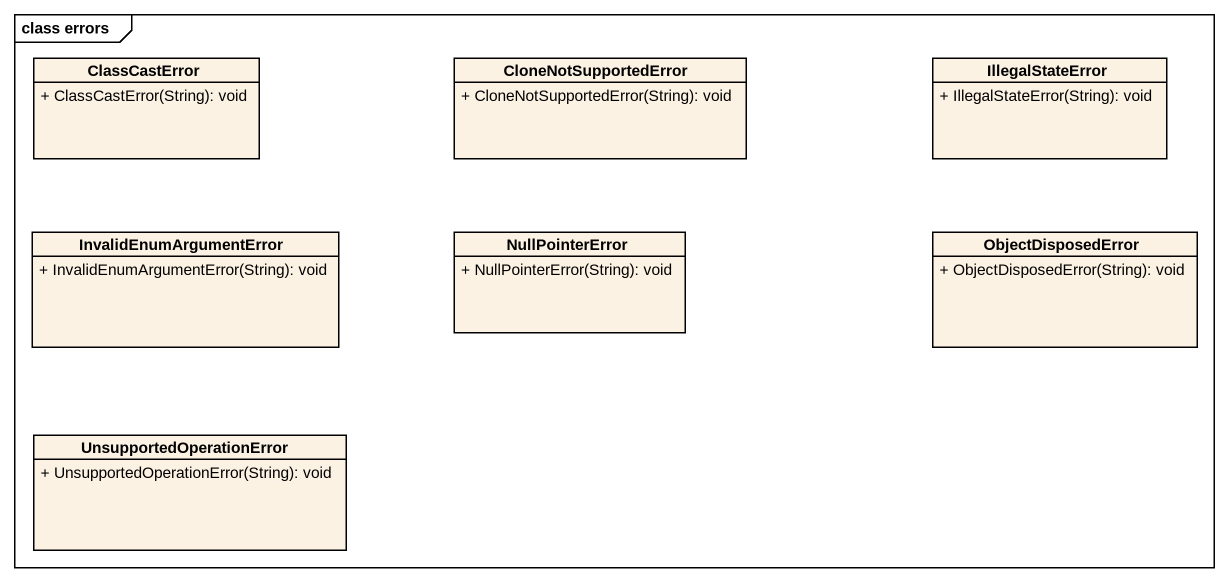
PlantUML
@startuml
mainframe class errors
hide circle
hide empty members
skinparam classAttributeIconSize 0
class ClassCastError {
  + ClassCastError(String): void
}
class CloneNotSupportedError {
  + CloneNotSupportedError(String): void
}
class IllegalStateError {
  + IllegalStateError(String): void
}
class InvalidEnumArgumentError {
  + InvalidEnumArgumentError(String): void
}
class NullPointerError {
  + NullPointerError(String): void
}
class ObjectDisposedError {
  + ObjectDisposedError(String): void
}
class UnsupportedOperationError {
  + UnsupportedOperationError(String): void
}
@enduml
